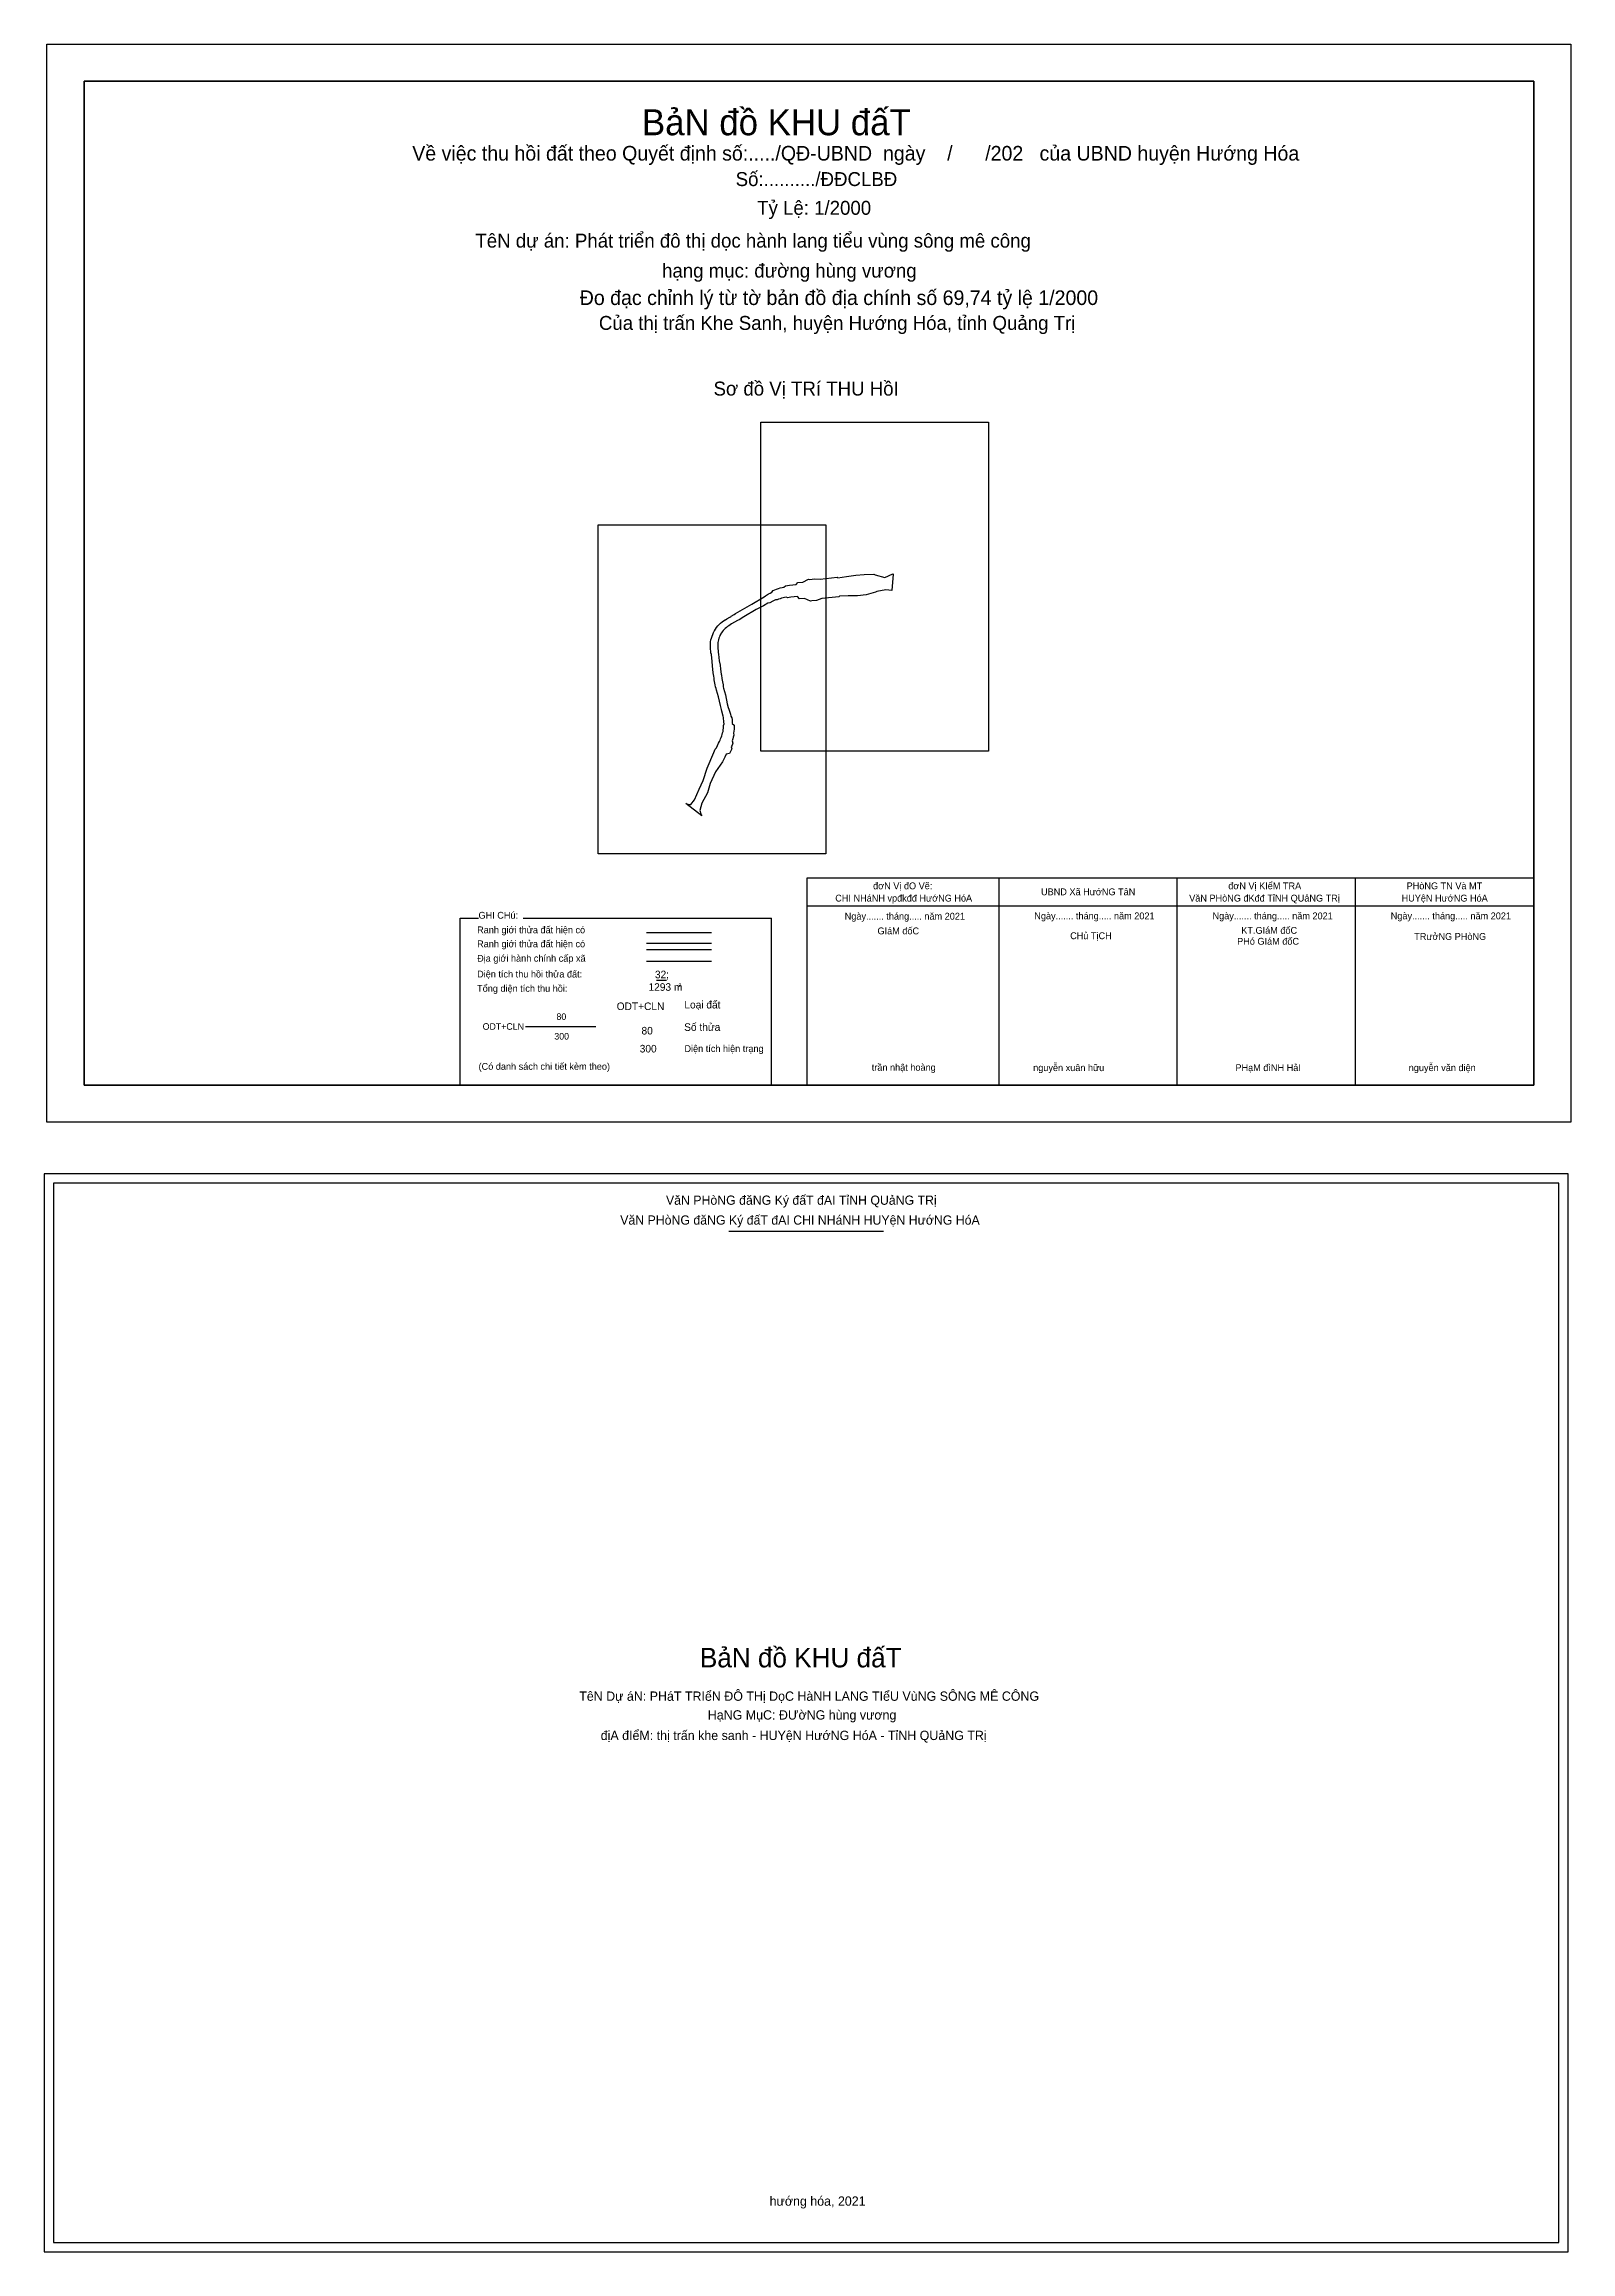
# Model space of a CAD drawing. Extents: x 550998 to 551401, y 1839041 to 1839623.
import ezdxf

# ---------------------------------------------------------------- set-up
doc = ezdxf.new("R2010")
doc.units = 0
for name, color, linetype in [('Default', 7, 'Continuous'), ('Level 1', 7, 'Continuous'), ('Level 30', 7, 'Continuous'), ('Level 31', 7, 'Continuous'), ('Level 63', 7, 'Continuous')]:
    doc.layers.add(name, color=color, linetype=linetype)

msp = doc.modelspace()

# ---------------------------------------------------------------- linework, layer by layer
at = {"layer": 'Default'}
for points in [[(551187.42, 1839523.61), (551247.46, 1839523.61), (551247.46, 1839436.89), (551187.42, 1839436.89), (551187.42, 1839523.61)], [(551144.54, 1839496.54), (551204.58, 1839496.54), (551204.58, 1839409.82), (551144.54, 1839409.82), (551144.54, 1839496.54)]]:
    msp.add_lwpolyline(points, dxfattribs=at)
at = {"layer": 'Level 1'}
msp.add_line((551178.99, 1839310.34), (551219.75, 1839310.34), dxfattribs=at)
for points in [[(551400.29, 1839325.46), (550998.45, 1839325.46), (550998.45, 1839041.23), (551400.29, 1839041.23), (551400.29, 1839325.46)], [(551397.86, 1839323.01), (551000.88, 1839323.01), (551000.88, 1839043.68), (551397.86, 1839043.68), (551397.86, 1839323.01)]]:
    msp.add_lwpolyline(points, dxfattribs=at)
at = {"layer": 'Level 30'}
msp.add_lwpolyline([(551171.85, 1839419.8), (551167.67, 1839423.06), (551167.83, 1839422.97), (551167.99, 1839422.9), (551168.16, 1839422.85), (551168.33, 1839422.81), (551168.5, 1839422.8), (551168.68, 1839422.8), (551168.85, 1839422.82), (551168.97, 1839422.84), (551169.9, 1839424.01), (551171.15, 1839426.85), (551172.23, 1839429.12), (551173.3, 1839432.41), (551175.05, 1839436.55), (551175.41, 1839437.38), (551175.72, 1839437.74), (551176.27, 1839438.99), (551176.5, 1839439.38), (551176.67, 1839439.77), (551176.81, 1839440.15), (551176.99, 1839440.51), (551177.11, 1839440.93), (551177.21, 1839441.28), (551177.29, 1839441.67), (551177.45, 1839442.05), (551177.51, 1839442.46), (551177.55, 1839442.89), (551177.57, 1839443.26), (551177.58, 1839443.67), (551177.72, 1839444.08), (551177.7, 1839444.49), (551177.65, 1839444.94), (551177.59, 1839445.31), (551177.57, 1839445.72), (551177.47, 1839446.12), (551177.12, 1839447.41), (551177.09, 1839447.87), (551176.81, 1839448.89), (551176.24, 1839451.2), (551175.76, 1839452.96), (551175.65, 1839453.41), (551175.51, 1839453.86), (551175.41, 1839454.32), (551175.32, 1839454.77), (551175.15, 1839455.69), (551175.08, 1839456.15), (551175.01, 1839456.61), (551174.93, 1839457.07), (551174.88, 1839457.54), (551174.71, 1839459.37), (551174.58, 1839460.51), (551174.43, 1839462.32), (551174.28, 1839462.76), (551174.16, 1839464.23), (551174.13, 1839464.62), (551174.13, 1839465.14), (551174.17, 1839465.67), (551174.24, 1839466.18), (551174.44, 1839466.67), (551174.57, 1839467.17), (551174.74, 1839467.66), (551174.94, 1839468.14), (551175.1, 1839468.47), (551175.17, 1839468.6), (551175.43, 1839469.05), (551175.72, 1839469.47), (551176.04, 1839469.88), (551176.43, 1839470.23), (551176.8, 1839470.58), (551177.19, 1839470.92), (551177.6, 1839471.22), (551178.03, 1839471.5), (551178.13, 1839471.5), (551178.43, 1839471.73), (551179.21, 1839472.19), (551179.51, 1839472.28), (551179.61, 1839472.42), (551180.39, 1839472.87), (551180.77, 1839473.13), (551185.02, 1839475.61), (551188.34, 1839477.52), (551188.67, 1839477.85), (551189.47, 1839478.32), (551189.9, 1839478.55), (551190.33, 1839478.76), (551190.66, 1839479.23), (551191.12, 1839479.42), (551191.59, 1839479.59), (551192.08, 1839479.76), (551192.54, 1839479.9), (551193.02, 1839480.03), (551193.5, 1839480.14), (551193.95, 1839480.46), (551194.45, 1839480.54), (551194.95, 1839480.61), (551196.78, 1839480.78), (551197.19, 1839481.29), (551198.52, 1839481.42), (551199.96, 1839482.22), (551200.35, 1839482.15), (551201.56, 1839482.26), (551203.03, 1839482.25), (551207.54, 1839482.78), (551207.73, 1839482.53), (551209.97, 1839482.95), (551212.44, 1839483.27), (551214.7, 1839483.44), (551217.18, 1839483.56), (551217.59, 1839483.38), (551220.09, 1839482.62), (551222.24, 1839483.58), (551222.3, 1839483.54), (551221.95, 1839479.25), (551220.38, 1839479.39), (551217.99, 1839478.99), (551217.62, 1839478.76), (551215.19, 1839478.07), (551212.95, 1839477.8), (551210.44, 1839477.83), (551208.18, 1839477.71), (551208.03, 1839477.52), (551203.51, 1839477.11), (551202.08, 1839476.56), (551200.87, 1839476.52), (551200.5, 1839476.39), (551198.91, 1839477.13), (551197.59, 1839477.01), (551197.08, 1839477.61), (551195.3, 1839477.45), (551194.9, 1839477.39), (551194.51, 1839477.33), (551194.07, 1839477.49), (551193.67, 1839477.4), (551193.28, 1839477.29), (551192.89, 1839477.18), (551192.5, 1839477.04), (551192.12, 1839476.9), (551191.75, 1839476.74), (551191.28, 1839476.77), (551190.91, 1839476.59), (551190.55, 1839476.39), (551189.78, 1839475.95), (551189.31, 1839475.85), (551188.13, 1839475.17), (551186.23, 1839474.23), (551182.95, 1839472.25), (551181.7, 1839471.53), (551181.29, 1839471.33), (551179.72, 1839470.42), (551179.36, 1839470.14), (551178.98, 1839469.92), (551178.65, 1839469.71), (551178.33, 1839469.47), (551178.04, 1839469.22), (551177.76, 1839468.95), (551177.49, 1839468.67), (551177.25, 1839468.36), (551177.03, 1839468.04), (551176.83, 1839467.7), (551176.77, 1839467.6), (551176.65, 1839467.35), (551176.5, 1839466.99), (551176.37, 1839466.62), (551176.27, 1839466.24), (551176.14, 1839465.87), (551176.08, 1839465.48), (551176.06, 1839465.08), (551176.06, 1839464.69), (551176.08, 1839464.39), (551176.2, 1839462.92), (551176.26, 1839462.47), (551176.41, 1839460.66), (551176.67, 1839459.53), (551176.76, 1839458.49), (551176.93, 1839457.18), (551177.03, 1839456.89), (551177.16, 1839456.03), (551177.32, 1839455.17), (551177.5, 1839454.31), (551177.5, 1839453.86), (551177.6, 1839453.44), (551178.08, 1839451.7), (551178.53, 1839449.36), (551178.81, 1839448.35), (551179.02, 1839447.93), (551179.38, 1839446.59), (551179.49, 1839446.12), (551179.75, 1839445.66), (551179.82, 1839445.21), (551179.87, 1839444.67), (551179.9, 1839444.17), (551180.4, 1839443.68), (551180.39, 1839443.16), (551180.37, 1839442.69), (551180.31, 1839442.13), (551180.24, 1839441.61), (551180.28, 1839441.08), (551180.17, 1839440.57), (551180.05, 1839440.1), (551179.89, 1839439.56), (551180.03, 1839438.95), (551179.83, 1839438.45), (551179.64, 1839437.99), (551179.74, 1839437.45), (551179.18, 1839436.21), (551178.27, 1839436.11), (551177.91, 1839435.28), (551177.3, 1839434.06), (551175.47, 1839431.45), (551174.07, 1839428.3), (551173.32, 1839425.89), (551171.87, 1839423.14), (551171.38, 1839421.22), (551171.42, 1839420.92), (551171.49, 1839420.63), (551171.59, 1839420.34), (551171.71, 1839420.06), (551171.85, 1839419.8)], dxfattribs=at)
at = {"layer": 'Level 31'}
for p, q in [((551199.66, 1839403.49), (551250.22, 1839403.49)), ((551199.66, 1839348.83), (551199.66, 1839403.49)), ((551250.22, 1839348.83), (551250.22, 1839403.49)), ((551250.22, 1839403.49), (551297.21, 1839403.49)), ((551297.21, 1839359.73), (551297.21, 1839403.49)), ((551297.21, 1839348.83), (551297.21, 1839403.49)), ((551297.21, 1839403.49), (551344.2, 1839403.49)), ((551344.2, 1839359.73), (551344.2, 1839403.49)), ((551344.2, 1839348.83), (551344.2, 1839403.49)), ((551344.2, 1839403.49), (551391.2, 1839403.49)), ((551391.2, 1839359.73), (551391.2, 1839403.49)), ((551199.66, 1839396.09), (551250.22, 1839396.09)), ((551250.22, 1839396.09), (551297.21, 1839396.09)), ((551297.21, 1839396.09), (551344.2, 1839396.09)), ((551344.2, 1839396.09), (551391.2, 1839396.09)), ((551157.29, 1839389.02), (551174.37, 1839389.02)), ((551157.29, 1839386.28), (551174.37, 1839386.28)), ((551157.29, 1839384.6), (551174.37, 1839384.6)), ((551157.29, 1839381.54), (551174.37, 1839381.54)), ((551159.89, 1839376.5), (551162.52, 1839376.5)), ((551125.34, 1839364.28), (551143.93, 1839364.28))]:
    msp.add_line(p, q, dxfattribs=at)
for points in [[(550999.16, 1839339.03), (550999.16, 1839623.26), (551401, 1839623.26), (551401, 1839339.03)], [(550999.16, 1839339.03), (550999.16, 1839623.26), (551401, 1839623.26), (551401, 1839339.03)], [(551008.96, 1839348.83), (551391.2, 1839348.83), (551391.2, 1839613.46), (551008.96, 1839613.46)], [(551008.96, 1839348.83), (551008.96, 1839613.46), (551391.2, 1839613.46), (551391.2, 1839348.83)], [(551008.96, 1839348.83), (551008.96, 1839613.46), (551391.2, 1839613.46), (551391.2, 1839348.83)]]:
    msp.add_lwpolyline(points, close=True, dxfattribs=at)
at = {"layer": 'Level 63'}
for p, q in [((551108.12, 1839392.87), (551112.98, 1839392.87)), ((551108.12, 1839349.01), (551108.12, 1839392.87)), ((551124.78, 1839392.87), (551190.24, 1839392.87)), ((551190.24, 1839349.01), (551190.24, 1839392.87))]:
    msp.add_line(p, q, dxfattribs=at)

# ---------------------------------------------------------------- texts
at = {"layer": 'Level 1'}
for s, height, p in [('VăN PHòNG đăNG Ký đấT đAI TỉNH QUảNG TRị', 2.4257, (551162.41, 1839317.28)), ('VăN PHòNG đăNG Ký đấT đAI CHI NHáNH HUYệN HướNG HóA', 2.4257, (551150.35, 1839312.04)), ('BảN đồ KHU đấT', 5.1455, (551171.36, 1839195.32)), ('TêN Dự áN: PHáT TRIểN ĐÔ THị DọC HàNH LANG TIểU VùNG SÔNG MÊ CÔNG', 2.4502, (551139.54, 1839186.51)), ('HạNG MụC: ĐƯờNG hùng vương', 2.4502, (551173.44, 1839181.56)), ('địA đIểM: thị trấn khe sanh - HUYệN HướNG HóA - TỉNH QUảNG TRị', 2.4502, (551145.21, 1839176.16)), ('hướng hóa, 2021', 2.4502, (551189.74, 1839053.39))]:
    msp.add_text(s, height=height, dxfattribs=at).set_placement(p)
at = {"layer": 'Level 31'}
for s, height, p in [('BảN đồ KHU đấT', 6.8606, (551156.08, 1839599.24)), ('Về việc thu hồi đất theo Quyết định số:...../QĐ-UBND  ngày    /      /202   của UBND huyện Hướng Hóa', 3.8567, (551095.51, 1839592.57)), ('Số:........../ĐĐCLBĐ', 3.6754, (551180.78, 1839585.85)), ('Tỷ Lệ: 1/2000', 3.6754, (551186.45, 1839578.27)), ('TêN dự án: Phát triển đô thị dọc hành lang tiểu vùng sông mê công', 3.6754, (551112.16, 1839569.62)), ('hạng mục: đường hùng vương', 3.6754, (551161.38, 1839561.72)), ('Đo đạc chỉnh lý từ tờ bản đồ địa chính số 69,74 tỷ lệ 1/2000', 3.8558, (551139.67, 1839554.49)), ('Của thị trấn Khe Sanh, huyện Hướng Hóa, tỉnh Quảng Trị', 3.6754, (551144.72, 1839547.93)), ('Sơ đồ Vị TRí THU HồI', 3.6754, (551174.95, 1839530.62)), ('đơN Vị đO Vẽ:', 1.8, (551217.02, 1839400.46)), ('đơN Vị KIểM TRA', 1.8, (551310.67, 1839400.46)), ('PHòNG TN Và MT', 1.8, (551357.7, 1839400.46)), ('CHI NHáNH vpđkđđ HướNG HóA', 1.8, (551207.04, 1839397.22)), ('UBND Xã HướNG TâN', 1.8, (551261.3, 1839398.88)), ('VăN PHòNG đKđđ TỉNH QUảNG TRị', 1.8, (551300.36, 1839397.22)), ('HUYệN HướNG HóA', 1.8, (551356.37, 1839397.22)), ('Ranh giới thửa đất hiện có', 1.8, (551112.61, 1839388.85)), ('GHI CHú:', 1.8, (551112.98, 1839392.7)), ('Ngày....... tháng..... năm 2021', 1.8, (551209.54, 1839392.45)), ('GIáM đốC', 1.8, (551218.18, 1839388.58)), ('Ngày....... tháng..... năm 2021', 1.8, (551259.53, 1839392.54)), ('Ngày....... tháng..... năm 2021', 1.8, (551306.52, 1839392.54)), ('KT.GIáM đốC', 1.8, (551314.11, 1839388.72)), ('Ngày....... tháng..... năm 2021', 1.8, (551353.51, 1839392.54)), ('Ranh giới thửa đất hiện có', 1.8, (551112.61, 1839385.17)), ('CHủ TịCH', 1.8, (551268.98, 1839387.3)), ('PHó GIáM đốC', 1.8, (551313.01, 1839385.84)), ('TRưởNG PHòNG', 1.8, (551359.7, 1839387.11)), ('Địa giới hành chính cấp xã', 1.8, (551112.61, 1839381.35)), ('Diện tích thu hồi thửa đất:', 1.8, (551112.61, 1839377.2)), ('32;', 2, (551159.5, 1839376.99)), ('Tổng diện tích thu hồi:', 1.8, (551112.61, 1839373.42)), ('1293 m', 2, (551157.81, 1839373.69)), ('2', 1, (551165.7, 1839374.67)), ('80', 1.735, (551133.54, 1839366)), ('ODT+CLN', 2, (551149.42, 1839368.61)), ('Loại đất', 2, (551167.26, 1839369.03)), ('ODT+CLN', 1.735, (551114.07, 1839363.41)), ('300', 1.735, (551132.97, 1839360.83)), ('80', 2, (551155.96, 1839362.17)), ('Số thửa', 2, (551167.21, 1839363.12)), ('300', 2, (551155.49, 1839357.43)), ('Diện tích hiện trạng', 1.8, (551167.28, 1839357.55)), ('(Có danh sách chi tiết kèm theo)', 1.8, (551113, 1839352.86)), ('trần nhật hoàng', 1.8, (551216.67, 1839352.6)), ('nguyễn xuân hữu', 1.8, (551259.23, 1839352.52)), ('PHạM đìNH HảI', 1.8, (551312.56, 1839352.52)), ('nguyễn văn diện', 1.8, (551358.25, 1839352.52))]:
    msp.add_text(s, height=height, dxfattribs=at).set_placement(p)

doc.saveas('drawing.dxf')
